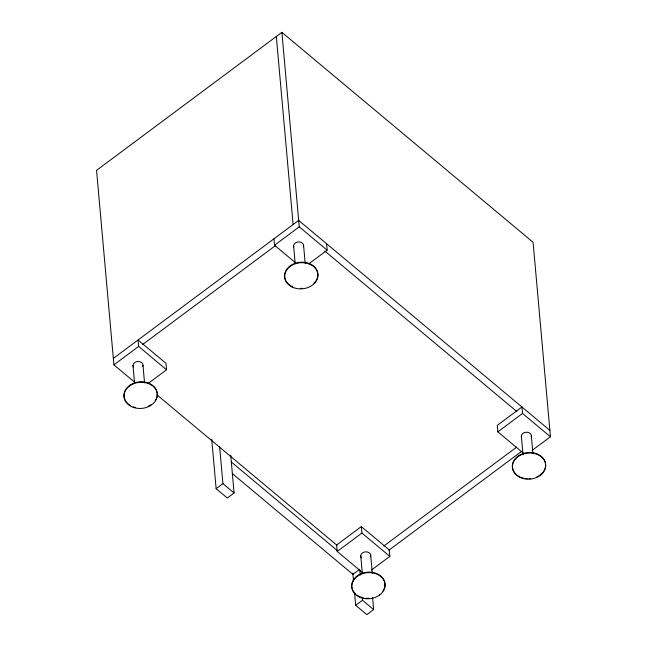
<?xml version="1.0" encoding="UTF-8"?>
<svg xmlns="http://www.w3.org/2000/svg" width="647" height="647" viewBox="0 0 647 647"><rect width="100%" height="100%" fill="white"/><g stroke="black" fill="none" stroke-linecap="round" stroke-linejoin="round"><path stroke-width="0.97" d="M532.109 450.425L550.443 436.774L533.088 242.277L281.89 32.35L96.557 170.347L113.912 364.843L134.851 382.337M113.338 358.398L298.671 220.401L549.869 430.328M113.912 364.843L138.628 346.444L138.046 339.998L165.964 363.323L166.538 369.769L148.203 383.42M295.469 262.747L274.538 245.253L299.246 226.854L281.89 32.35M142.655 344.503L275.46 245.625M308.821 263.83L327.156 250.179L326.581 243.725M230.744 455.448L234.093 492.965L227.291 498.028L216.13 488.695L222.924 483.632L219.6 446.398M371.491 570.023L389.826 556.371L389.251 549.918L361.333 526.593L336.626 544.992L337.2 551.446L362.789 572.821M337.2 551.446L361.916 533.047L361.333 526.593M497.826 431.848L522.533 413.449L521.959 407.003L497.244 425.402L497.826 431.848L523.407 453.232M383.808 546.036L516.613 447.15M359.716 569.303L352.922 574.366L232.265 473.531M388.831 550.233L521.636 451.347M372.567 597.513L373.642 609.587L366.849 614.65L355.688 605.317L362.482 600.262L362.207 597.238M299.246 226.854L327.156 250.179M522.533 413.449L550.443 436.774M324.899 251.109L516.799 411.476M138.628 346.444L166.538 369.769M361.916 533.047L389.826 556.371M157.132 394.993L337.03 545.332M231.327 462.015L337.289 550.565M222.924 483.632L234.093 492.965M362.482 600.262L373.642 609.587M540.205 475.432L540.156 474.93A16.676 13.069 -5.1 0 0 541.345 456.402A16.676 13.069 -5.1 0 0 517.826 456.272A16.676 13.069 -5.1 0 0 516.638 474.801M531.357 436.11L532.926 453.693M521.369 436.248L523.027 454.801M379.538 594.528L379.579 595.03M370.739 555.708L372.308 573.282M360.751 555.838L362.32 573.42M359.789 570.072L360.233 575.102M352.809 573.113L353.529 581.168M354.516 592.24L355.688 605.317M303.605 245.779L305.174 263.361M276.326 36.491L293.107 224.541M293.617 245.917L295.186 263.491M290.074 265.941L290.123 266.443M273.956 238.8L274.538 245.253M211.731 439.386L216.13 488.695M142.987 365.377L144.556 382.951M132.999 365.506L134.568 383.089M129.457 385.539L129.497 386.033M303.403 246.798A5.006 3.922 -5.1 0 0 303.006 243.822L302.238 243.021A5.006 3.922 -5.1 0 0 296.229 242.479A5.006 3.922 -5.1 0 0 293.754 246.928M292.193 286.572A16.676 13.069 -5.1 0 1 287.664 268.157A16.676 13.069 -5.1 0 1 311.466 264.591A16.676 13.069 -5.1 0 1 313.924 283.321M302.141 288.311A16.676 13.069 -5.1 0 1 300.394 288.376M531.155 437.129A5.006 3.922 -5.1 0 0 530.758 434.153L529.99 433.353A5.006 3.922 -5.1 0 0 523.981 432.811A5.006 3.922 -5.1 0 0 521.506 437.259M538.805 475.844A16.676 13.069 -5.1 0 1 536.581 476.993M530.766 478.562A16.676 13.069 -5.1 0 1 529.02 478.691M527.289 478.683A16.676 13.069 -5.1 0 1 525.558 478.529M523.876 478.238A16.676 13.069 -5.1 0 1 520.689 477.235M519.945 476.904A16.676 13.069 -5.1 0 1 517.39 475.391M370.537 556.727A5.006 3.922 -5.1 0 0 370.141 553.751L369.372 552.942A5.006 3.922 -5.1 0 0 362.813 552.692A5.006 3.922 -5.1 0 0 361.358 557.795M355.316 593.768A16.676 13.069 -5.1 0 1 365.409 572.417A16.676 13.069 -5.1 0 1 384.221 588.681M383.849 589.49A16.676 13.069 -5.1 0 1 382.911 591.075M369.267 598.24A16.676 13.069 -5.1 0 1 365.798 598.216M363.25 597.828A16.676 13.069 -5.1 0 1 360.064 596.825M359.328 596.502A16.676 13.069 -5.1 0 1 356.772 594.989M142.785 366.396A5.006 3.922 -5.1 0 0 142.38 363.42L141.62 362.619A5.006 3.922 -5.1 0 0 135.061 362.36A5.006 3.922 -5.1 0 0 133.597 367.464M130.686 405.709A16.676 13.069 -5.1 0 1 126.254 388.734A16.676 13.069 -5.1 0 1 147.427 382.692A16.676 13.069 -5.1 0 1 156.461 398.35M156.097 399.159A16.676 13.069 -5.1 0 1 155.159 400.752M151.123 404.666A16.676 13.069 -5.1 0 1 148.203 406.259M135.498 407.497A16.676 13.069 -5.1 0 1 133.08 406.801M292.242 287.074A16.676 13.069 -5.1 0 0 317.912 275.865A16.676 13.069 -5.1 0 0 293.698 264.38A16.676 13.069 -5.1 0 0 292.242 287.074M519.994 477.405A16.676 13.069 -5.1 0 0 545.672 466.196A16.676 13.069 -5.1 0 0 521.45 454.712A16.676 13.069 -5.1 0 0 519.994 477.405M359.368 596.995A16.676 13.069 -5.1 0 0 385.046 585.786A16.676 13.069 -5.1 0 0 360.832 574.301A16.676 13.069 -5.1 0 0 359.368 596.995M131.616 406.664A16.676 13.069 -5.1 0 0 157.294 395.454A16.676 13.069 -5.1 0 0 133.08 383.97A16.676 13.069 -5.1 0 0 131.616 406.664"/></g></svg>
